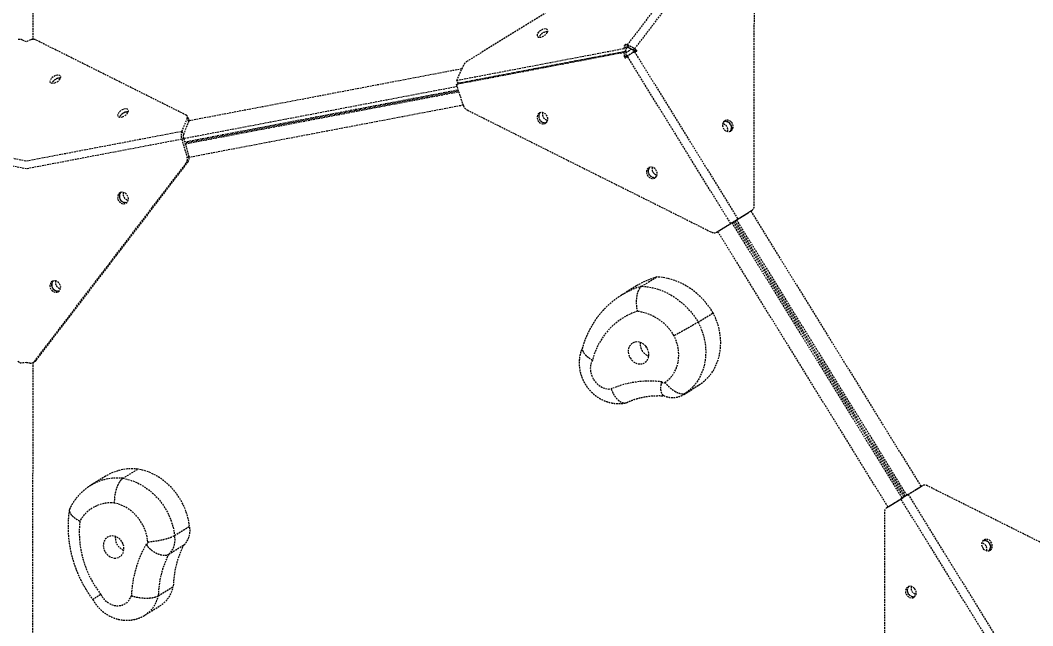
# Model space of a CAD drawing. Header units: millimetres. Extents: x -3960 to 3430, y -2884 to 2225.
# Drawn here: x 729 to 1484, y -221 to 231 of the extents above; entities that cross this region are included whole.
import ezdxf

# ---------------------------------------------------------------- set-up
doc = ezdxf.new("R2010")
doc.units = ezdxf.units.MM
doc.linetypes.add('HIDDEN', pattern=[1.905, 1.27, -0.635])
for name, color, linetype in [('DIKOM_ОБЪЕКТ', 7, 'Continuous'), ('DIKOM_РАЗМЕР_ЗОНА', 7, 'Continuous'), ('DIKOM_РАЗМЕР_ОБЪЕКТА', 7, 'Continuous')]:
    doc.layers.add(name, color=color, linetype=linetype)
doc.styles.add('style1', font='arialbd.ttf', dxfattribs={"width": 0.8})
doc.dimstyles.new('1-50', dxfattribs={"dimtxt": 300, "dimasz": 200, "dimexe": 100, "dimexo": 0, "dimgap": 100, "dimtad": 1, "dimtxsty": 'style1', "dimcen": 200, "dimclrd": 7, "dimclre": 7, "dimclrt": 7, "dimadec": 1, "dimazin": 2, "dimtfac": 1, "dimtmove": 0, "dimatfit": 2, "dimfxl": 0, "dimlwd": 25, "dimlwe": 18, "dimarcsym": 0})

# ---------------------------------------------------------------- blocks, each defined once
blk = doc.blocks.new('*D2')
at = {"layer": 'Defpoints', "color": 0, "transparency": 16777216}
for p in [(1188.61, 729.83), (-1925.03, -767.19), (1470.26, -767.19)]:
    blk.add_point(p, dxfattribs=at)
at = {"layer": 'DIKOM_РАЗМЕР_ОБЪЕКТА', "color": 7, "lineweight": 18, "transparency": 16777216}
for p, q in [((1188.61, 729.83), (-2025.03, 729.83)), ((1470.26, -767.19), (-2025.03, -767.19))]:
    blk.add_line(p, q, dxfattribs=at)
at = {"layer": 'DIKOM_РАЗМЕР_ОБЪЕКТА', "color": 7, "lineweight": 25, "transparency": 16777216}
blk.add_line((-1925.03, 529.83), (-1925.03, -567.19), dxfattribs=at)
at = {"layer": 'DIKOM_РАЗМЕР_ОБЪЕКТА', "color": 7, "transparency": 16777216}
for points in [[(-1958.36, 529.83), (-1891.69, 529.83), (-1925.03, 729.83)], [(-1958.36, -567.19), (-1891.69, -567.19), (-1925.03, -767.19)]]:
    blk.add_solid(points, dxfattribs=at)
at = {"layer": 'DIKOM_РАЗМЕР_ОБЪЕКТА', "color": 7, "transparency": 16777216, "insert": (-2178.2, -18.68), "char_height": 300, "attachment_point": 5, "rotation": 90, "style": 'style1'}
blk.add_mtext('{\\fArial|b0|i0|c204|p34;1500}', dxfattribs=at)
blk = doc.blocks.new('*D3')
at = {"layer": 'Defpoints', "color": 0, "transparency": 16777216}
for p in [(1049.1, 2224.81), (-3510.19, -2267.17), (1391.3, -2267.17)]:
    blk.add_point(p, dxfattribs=at)
at = {"layer": 'DIKOM_РАЗМЕР_ЗОНА', "color": 7, "lineweight": 18, "transparency": 16777216}
for p, q in [((1049.1, 2224.81), (-3610.19, 2224.81)), ((1391.3, -2267.17), (-3610.19, -2267.17))]:
    blk.add_line(p, q, dxfattribs=at)
at = {"layer": 'DIKOM_РАЗМЕР_ЗОНА', "color": 7, "lineweight": 25, "transparency": 16777216}
blk.add_line((-3510.19, 2024.81), (-3510.19, -2067.17), dxfattribs=at)
at = {"layer": 'DIKOM_РАЗМЕР_ЗОНА', "color": 7, "transparency": 16777216}
for points in [[(-3543.52, 2024.81), (-3476.86, 2024.81), (-3510.19, 2224.81)], [(-3543.52, -2067.17), (-3476.86, -2067.17), (-3510.19, -2267.17)]]:
    blk.add_solid(points, dxfattribs=at)
at = {"layer": 'DIKOM_РАЗМЕР_ЗОНА', "color": 7, "transparency": 16777216, "insert": (-3763.36, -99.6), "char_height": 300, "attachment_point": 5, "rotation": 90, "style": 'style1'}
blk.add_mtext('{\\fArial|b0|i0|c204|p34;4500}', dxfattribs=at)

msp = doc.modelspace()

# ---------------------------------------------------------------- linework, layer by layer
at = {"layer": 'DIKOM_ОБЪЕКТ', "color": 7, "linetype": 'HIDDEN', "lineweight": 15}
for p, q in [((738.11489, 356.2317), (738.07225, 216.35464)), ((1244.34489, 312.53257), (1062.09833, 199.98061)), ((1181.64593, 212.14818), (1258.73169, 312.97668)), ((1264.09749, 310.29147), (1187.01176, 209.46292)), ((1276.24223, 92.22618), (1276.31306, 296.53549)), ((730.21234, 215.92544), (733.31981, 214.73751)), ((736.47557, 215.94213), (733.31886, 214.73791)), ((852.52795, 159.78623), (739.94012, 216.13249)), ((1179.20555, 209.61262), (1179.563, 211.76799)), ((1180.90405, 209.59664), (1179.563, 211.76799)), ((1180.66812, 212.45052), (1181.64593, 212.14818)), ((1182.0092, 210.27913), (1180.66812, 212.45052)), ((1182.98701, 209.97678), (1181.64593, 212.14818)), ((1179.20442, 206.51733), (1054.17411, 182.67724)), ((1054.17523, 185.77253), (1179.20555, 209.61262)), ((1180.5465, 207.34614), (1055.51619, 183.50605)), ((1055.51628, 183.60118), (1180.5466, 207.44127)), ((1180.5465, 207.34614), (1179.20442, 206.51733)), ((1179.55992, 203.20759), (1179.20442, 206.51733)), ((1180.5466, 207.44127), (1179.20555, 209.61262)), ((1180.902, 204.03641), (1179.55992, 203.20759)), ((1180.902, 204.03641), (1180.5465, 207.34614)), ((1180.5466, 207.44127), (1180.90405, 209.59664)), ((1182.0092, 210.27913), (1182.98701, 209.97678)), ((1185.66991, 208.63418), (1187.01176, 209.46292)), ((1185.66991, 208.63418), (1186.98148, 207.79096)), ((1186.98148, 207.79096), (1188.32333, 208.6197)), ((1188.32298, 207.38433), (1187.0109, 206.94751)), ((1187.0109, 206.94751), (1264.01868, 82.25492)), ((1187.01176, 209.46292), (1188.32333, 208.6197)), ((1059.27591, 197.04888), (1054.17523, 185.77253)), ((1181.64284, 203.63227), (1180.66472, 202.6547)), ((1258.65062, 78.93968), (1181.64284, 203.63227)), ((854.67481, 155.78725), (1058.16157, 194.58542)), ((1054.17411, 182.67724), (1055.51619, 183.50605)), ((1059.26546, 166.97442), (1054.17411, 182.67724)), ((1055.51628, 183.60118), (1054.17523, 185.77253)), ((1054.69164, 181.08111), (850.66236, 142.17949)), ((851.33232, 139.88034), (1055.4327, 178.79547)), ((1055.73802, 177.85375), (851.60833, 138.93299)), ((851.76657, 138.39026), (1055.91304, 177.31424)), ((1059.1858, 167.22001), (854.6649, 128.22465)), ((854.50372, 157.05224), (853.16291, 159.22367)), ((1062.08572, 163.63899), (1244.26191, 72.47572)), ((853.16219, 157.40744), (849.19483, 147.78954)), ((854.50298, 155.23606), (850.53564, 145.61812)), ((854.50298, 155.23606), (853.16219, 157.40744)), ((617.45103, 147.85749), (733.29681, 125.69259)), ((733.2968, 125.69987), (849.19483, 147.78954)), ((849.19483, 147.78954), (850.53564, 145.61812)), ((733.30662, 119.69006), (617.4492, 141.85724)), ((849.19263, 141.7892), (733.30666, 119.70179)), ((849.19263, 141.7892), (850.53458, 142.61801)), ((849.19263, 141.7892), (853.1514, 128.20447)), ((850.53458, 142.61801), (854.49324, 129.03321)), ((853.1514, 128.20447), (854.49324, 129.03321)), ((739.52264, -23.7614), (852.5147, 124.03843)), ((740.86459, -22.93259), (853.85655, 124.86717)), ((853.85655, 124.86717), (852.5147, 124.03843)), ((1262.67684, 81.42618), (1273.0556, 87.83582)), ((1264.01868, 82.25492), (1274.39765, 88.66468)), ((1273.0556, 87.83582), (1274.39765, 88.66468)), ((1273.66476, 88.21204), (1400.63451, -117.36952)), ((1248.27229, 72.53003), (1258.65062, 78.93968)), ((1249.61434, 73.3589), (1259.99274, 79.76845)), ((1259.99274, 79.76845), (1258.65062, 78.93968)), ((1259.54687, 79.49308), (1386.51707, -126.08919)), ((1259.99274, 79.76845), (1262.67684, 81.42618)), ((1387.85885, -125.26034), (1260.88872, 80.32182)), ((1261.78329, 80.87431), (1388.75342, -124.70785)), ((1262.67684, 81.42618), (1264.01868, 82.25492)), ((1390.09527, -123.87911), (1263.12513, 81.70305)), ((1248.27229, 72.53003), (1249.61434, 73.3589)), ((1375.9777, -132.59858), (1249.00731, 72.98399)), ((1192.34625, 32.09081), (1203.52872, 38.99724)), ((1188.30872, 32.29869), (1177.12626, 25.39226)), ((1234.37874, 5.33341), (1245.56121, 12.23984)), ((733.31362, -24.76015), (730.6206, -25.1752)), ((733.26262, -24.75221), (735.90422, -25.16132)), ((737.99861, -24.93195), (737.92863, -254.3206)), ((738.53311, -24.66013), (739.87506, -23.83132)), ((739.52264, -23.7614), (740.86459, -22.93259)), ((1223.7912, -48.60369), (1234.97367, -41.69726)), ((1225.36476, -47.44255), (1236.54723, -40.53612)), ((805.31164, -111.25371), (816.4941, -104.34728)), ((792.33719, -109.71963), (781.15472, -116.62606)), ((1389.64697, -124.15598), (1400.02536, -117.74574)), ((1390.98882, -123.32724), (1401.36741, -116.91687)), ((1401.36741, -116.91687), (1400.02536, -117.74574)), ((1588.09361, -208.28024), (1405.37786, -116.86223)), ((1375.24273, -133.05264), (1385.62088, -126.64268)), ((1376.58472, -132.22367), (1386.96293, -125.81382)), ((1385.62088, -126.64268), (1386.96293, -125.81382)), ((1462.63438, -251.33181), (1385.62088, -126.64268)), ((1390.98882, -123.32724), (1389.64697, -124.15598)), ((1390.98882, -123.32724), (1468.00231, -248.01637)), ((1376.58472, -132.22367), (1375.24273, -133.05264)), ((1373.39842, -136.61411), (1373.34143, -340.32696)), ((843.81021, -153.94337), (854.99268, -147.03693)), ((839.55615, -167.88383), (850.73851, -160.97746)), ((831.66705, -198.91749), (842.84952, -192.01106)), ((821.63585, -213.46499), (832.81831, -206.55856))]:
    msp.add_line(p, q, dxfattribs=at)
at = {"layer": 'DIKOM_ОБЪЕКТ', "color": 7, "linetype": 'HIDDEN', "lineweight": 15, "flags": 128}
for points in [[(1121.85063, 221.40714), (1122.1756, 222.26028), (1122.17787, 223.01387), (1121.85733, 223.60684), (1121.23983, 223.99118), (1120.37537, 224.13563), (1119.33415, 224.02863), (1118.20036, 223.67881), (1117.06596, 223.11445), (1116.02286, 222.38139), (1115.15551, 221.53892), (1114.53411, 220.65529), (1114.20914, 219.80215), (1114.20687, 219.04855), (1114.52752, 218.45565), (1115.14502, 218.07131), (1116.00938, 217.9268), (1117.0507, 218.03386), (1118.18439, 218.38362), (1119.31879, 218.94798), (1120.36198, 219.6811), (1121.22934, 220.52357), (1121.85063, 221.40714)], [(754.44837, 183.81898), (755.59377, 184.302), (756.68414, 184.97395), (757.6313, 185.78045), (758.35838, 186.65608), (758.80644, 187.52997), (758.93926, 188.33126), (758.74613, 188.99514), (758.24256, 189.46771), (757.46949, 189.71078), (756.48947, 189.70456), (755.38186, 189.44959), (754.23643, 188.96661), (753.14607, 188.29466), (752.19901, 187.48823), (751.47196, 186.61255), (751.0238, 185.7386), (750.89098, 184.9373), (751.08411, 184.27342), (751.58765, 183.80091), (752.36072, 183.55783), (753.34077, 183.56401), (754.44837, 183.81898)], [(756.72265, 187.27821), (757.83025, 187.53319), (758.80145, 187.54055)], [(804.90784, 158.56582), (806.05324, 159.04884), (807.14361, 159.72079), (808.09076, 160.52729), (808.81781, 161.40296), (809.26591, 162.2768), (809.39873, 163.0781), (809.2056, 163.74198), (808.70203, 164.21455), (807.92896, 164.45762), (806.94893, 164.45139), (805.8413, 164.19647), (804.6959, 163.71345), (803.60554, 163.0415), (802.65838, 162.235), (801.93143, 161.35939), (801.48323, 160.48549), (801.35045, 159.68414), (801.54355, 159.02031), (802.04712, 158.54774), (802.82019, 158.30467), (803.80021, 158.31089), (804.90784, 158.56582)], [(807.18212, 162.02505), (808.28972, 162.28002), (809.26915, 162.2863)], [(1121.82785, 155.22542), (1122.15282, 156.34331), (1122.15521, 157.56109), (1121.83479, 158.78022), (1121.21749, 159.90176), (1120.35335, 160.83496), (1119.31233, 161.50416), (1118.17881, 161.85514), (1117.04456, 161.85952), (1116.00157, 161.51695), (1115.13433, 160.85509), (1114.51307, 159.92768), (1114.18799, 158.80974), (1114.18564, 157.5919), (1114.50613, 156.37288), (1115.12342, 155.25135), (1115.98757, 154.31815), (1117.02859, 153.64894), (1118.16214, 153.29791), (1119.29626, 153.29352), (1120.33925, 153.6361), (1121.20652, 154.2979), (1121.82785, 155.22542)], [(1115.85515, 160.7565), (1116.47641, 161.68391), (1116.52777, 161.73755)], [(1252.92792, 154.12875), (1252.60285, 153.0108), (1252.60036, 151.79295), (1252.92086, 150.57393), (1253.53818, 149.45235), (1254.40229, 148.5192), (1255.44331, 147.85), (1256.57697, 147.49903), (1257.71122, 147.49465), (1258.75424, 147.83717), (1259.62158, 148.49909), (1260.24287, 149.42645), (1260.56795, 150.5444), (1260.57043, 151.76225), (1260.24987, 152.98137), (1259.63262, 154.10285), (1258.76844, 155.0361), (1257.72742, 155.70531), (1256.59376, 156.05627), (1255.45951, 156.06065), (1254.41655, 155.71803), (1253.54916, 155.05621), (1252.92792, 154.12875)], [(1253.60044, 155.10974), (1254.11767, 155.23191), (1255.25192, 155.22753), (1256.38537, 154.87644), (1257.42639, 154.20723), (1258.29077, 153.2741), (1258.90803, 152.15263), (1259.22838, 150.93338), (1259.2261, 149.71565), (1258.90102, 148.59771), (1258.27953, 147.67023), (1258.22824, 147.61669)], [(1258.22309, 147.61505), (1258.49413, 147.92803), (1259.02909, 148.92256), (1259.257, 150.08124), (1259.15936, 151.31011), (1258.7439, 152.50957), (1258.04477, 153.58258), (1257.11828, 154.44204), (1256.0393, 155.01845), (1254.8958, 155.26511), (1253.77984, 155.16183), (1253.60099, 155.11022)], [(1203.47532, 114.36792), (1203.8003, 115.4858), (1203.80262, 116.70369), (1203.48223, 117.92277), (1202.8649, 119.04435), (1202.00079, 119.9775), (1200.95977, 120.64671), (1199.82622, 120.99774), (1198.69196, 121.00212), (1197.64901, 120.65949), (1196.78177, 119.99764), (1196.16048, 119.07028), (1195.8354, 117.95234), (1195.83308, 116.73445), (1196.15357, 115.51543), (1196.7709, 114.39385), (1197.63501, 113.4607), (1198.67603, 112.79149), (1199.80958, 112.44046), (1200.94367, 112.43612), (1201.98669, 112.77864), (1202.85393, 113.4405), (1203.47532, 114.36792)], [(1197.50259, 119.89905), (1198.12382, 120.82651), (1198.17521, 120.8801)], [(803.37933, 101.96188), (802.47062, 101.36037), (801.79537, 100.48067), (801.40813, 99.39396), (801.34033, 98.18839), (801.59743, 96.96153), (802.15866, 95.81281), (802.97853, 94.83537), (803.99057, 94.10827), (805.11281, 93.69049), (806.25434, 93.61579), (807.32279, 93.89037), (808.23137, 94.49187), (808.90672, 95.37163), (809.29386, 96.45827), (809.36166, 97.66385), (809.10456, 98.8907), (808.54336, 100.03938), (807.72356, 101.01693), (806.71142, 101.74397), (805.58918, 102.16174), (804.44765, 102.23644), (803.37933, 101.96188)], [(808.33588, 94.59397), (807.59629, 94.4446), (806.45465, 94.51924), (805.33242, 94.93701), (804.32038, 95.66412), (803.50061, 96.64161), (802.93938, 97.79034), (802.68218, 99.01713), (802.74997, 100.22271), (803.13722, 101.30941), (803.70808, 102.08702)], [(1258.65062, 78.93968), (1259.2754, 79.32555), (1259.93953, 79.73572), (1260.63023, 80.16231), (1261.33458, 80.59719), (1262.03888, 81.03217), (1262.72978, 81.45888), (1263.39391, 81.86905), (1264.01868, 82.25492)], [(1245.56121, 12.23984), (1243.1063, 16.02412), (1240.37562, 19.60472), (1237.39089, 22.95305), (1234.17604, 26.04239), (1230.75662, 28.84818), (1227.15983, 31.34813), (1223.41436, 33.52212), (1219.55004, 35.35314), (1215.5976, 36.82639), (1211.58865, 37.93015), (1207.55492, 38.6557), (1203.52872, 38.99724)], [(752.88591, 35.91378), (751.97724, 35.31222), (751.30199, 34.43253), (750.91474, 33.34582), (750.84695, 32.14024), (751.10405, 30.91339), (751.66525, 29.76471), (752.48515, 28.78723), (753.49719, 28.06012), (754.61942, 27.64235), (755.76106, 27.56771), (756.82938, 27.84228), (757.73798, 28.44373), (758.41333, 29.32348), (758.80048, 30.41013), (758.86837, 31.61577), (758.61117, 32.84256), (758.04994, 33.99129), (757.23018, 34.96878), (756.21814, 35.69589), (755.0959, 36.11366), (753.95426, 36.1883), (752.88591, 35.91378)], [(757.84866, 28.54788), (757.10291, 28.39645), (755.96137, 28.47115), (754.83903, 28.88886), (753.82699, 29.61597), (753.0072, 30.59351), (752.446, 31.74219), (752.1889, 32.96905), (752.25669, 34.17462), (752.64384, 35.26127), (753.20994, 36.03411)], [(1192.34625, 32.09081), (1196.37245, 31.74927), (1200.40619, 31.02371), (1204.41514, 29.91995), (1208.36757, 28.44671), (1212.23199, 26.61575), (1215.97736, 24.4417), (1219.57415, 21.94175), (1222.99358, 19.13596), (1226.20843, 16.04661), (1229.19315, 12.69829), (1231.92383, 9.11768), (1234.37874, 5.33341)], [(1188.93991, 13.41478), (1184.96951, 11.93093), (1181.15388, 10.1198), (1177.51383, 7.99104), (1174.06862, 5.55611), (1170.83683, 2.82803), (1167.83587, -0.17853), (1165.0817, -3.4474), (1162.58916, -6.96114), (1160.37167, -10.70084), (1158.44096, -14.64648), (1156.80756, -18.777), (1155.48012, -23.07009)], [(1236.54723, -40.53612), (1239.1963, -38.46707), (1241.62553, -36.12103), (1243.81513, -33.51722), (1245.74761, -30.67653), (1247.40731, -27.62195), (1248.78081, -24.37802), (1249.85713, -20.97098), (1250.62742, -17.42846), (1251.08545, -13.77895), (1251.22767, -10.05184), (1251.05287, -6.27742), (1250.56245, -2.48607), (1249.76029, 1.29165), (1248.65309, 5.02516), (1247.24961, 8.6844), (1245.56121, 12.23984)], [(1234.37874, 5.33341), (1236.06714, 1.77797), (1237.47063, -1.88127), (1238.57793, -5.61472), (1239.37999, -9.39251), (1239.8704, -13.18385), (1240.0452, -16.95827), (1239.90299, -20.68538), (1239.44495, -24.33489), (1238.67467, -27.87742), (1237.59844, -31.28439), (1236.22494, -34.52832), (1234.56514, -37.58297), (1232.63266, -40.42365), (1230.44306, -43.02746), (1228.01393, -45.37344), (1225.36476, -47.44255)], [(1209.53507, -39.64681), (1211.75431, -38.01249), (1213.7517, -36.09247), (1215.50235, -33.91066), (1216.98401, -31.49454), (1218.17833, -28.87451), (1219.07036, -26.08332), (1219.64869, -23.15605), (1219.90624, -20.1293), (1219.83983, -17.04104), (1219.45007, -13.93013), (1218.74204, -10.83546), (1217.72457, -7.796), (1216.41031, -4.84975)], [(1183.56173, -21.39378), (1184.58025, -22.80925), (1185.81606, -24.01458), (1187.21865, -24.96025), (1188.73056, -25.60765), (1190.28979, -25.93032), (1191.8326, -25.91496), (1193.2959, -25.56213), (1194.61956, -24.88655), (1195.74955, -23.91557), (1196.63971, -22.6892), (1197.25326, -21.25746), (1197.56542, -19.67895), (1197.56324, -18.01842), (1197.24683, -16.3439), (1196.62913, -14.72375), (1195.73556, -13.22452), (1194.60249, -11.9074), (1193.27642, -10.82633), (1191.81175, -10.02562), (1190.26828, -9.53811), (1188.70914, -9.38366), (1187.19837, -9.56867), (1185.79772, -10.08555), (1184.56453, -10.91304), (1183.54929, -12.01742), (1182.79364, -13.35338), (1182.32827, -14.86622), (1182.1725, -16.494), (1182.3327, -18.17014), (1182.80207, -19.826), (1183.56173, -21.39378)], [(1195.73587, -13.97071), (1195.236, -12.82016), (1195.1537, -12.49045)], [(1196.88116, -15.28743), (1196.51104, -14.95949), (1195.73587, -13.97071)], [(1155.48012, -23.07009), (1154.63521, -24.95255), (1154.11411, -27.00562), (1153.93099, -29.17305), (1154.09093, -31.39551), (1154.58945, -33.61217), (1155.413, -35.76231), (1156.53894, -37.78705), (1157.93646, -39.63104), (1159.56738, -41.24359), (1161.38691, -42.58076), (1163.34529, -43.60576), (1165.38893, -44.29058), (1167.46181, -44.61645), (1169.50722, -44.57455)], [(1207.38749, -39.27054), (1207.57865, -39.5787), (1207.83143, -39.83395), (1208.12845, -40.01858), (1208.44904, -40.12001), (1208.77137, -40.13124), (1209.07321, -40.05144), (1209.33375, -39.88618), (1209.53507, -39.64681)], [(1234.97367, -41.69726), (1235.11737, -41.60711), (1236.54723, -40.53612)], [(1225.36476, -47.44255), (1223.9349, -48.51354), (1223.77025, -48.6165)], [(854.99268, -147.03693), (854.41235, -143.24634), (853.52182, -139.47821), (852.32854, -135.76299), (850.84197, -132.13053), (849.07421, -128.61038), (847.03945, -125.23075), (844.75418, -122.01901), (842.23694, -119.00111), (839.50781, -116.20138), (836.58894, -113.64254), (833.50409, -111.34512), (830.27776, -109.32771), (826.93637, -107.60654), (823.50682, -106.19566), (820.01661, -105.10625), (816.4941, -104.34728)], [(805.31164, -111.25371), (808.83414, -112.01269), (812.32435, -113.10209), (815.75391, -114.51297), (819.0954, -116.23408), (822.32162, -118.25155), (825.40658, -120.54891), (828.32534, -123.10781), (831.05448, -125.90755), (833.57181, -128.92538), (835.85709, -132.13712), (837.89184, -135.51675), (839.65951, -139.03696), (841.14607, -142.66942), (842.33936, -146.38464), (843.22988, -150.15277), (843.81021, -153.94337)], [(1390.98882, -123.32724), (1390.36404, -123.71311), (1389.69991, -124.12328), (1389.00901, -124.54999), (1388.30478, -124.98508), (1387.60049, -125.42006), (1386.90978, -125.84664), (1386.24566, -126.25681), (1385.62088, -126.64268)], [(1389.64697, -124.15598), (1389.33458, -124.34892), (1389.00252, -124.554), (1388.65706, -124.76736), (1388.30492, -124.98485), (1387.95277, -125.20234), (1387.60732, -125.41569), (1387.27526, -125.62078), (1386.96293, -125.81382)], [(823.87539, -158.72011), (823.46832, -155.6091), (822.74319, -152.51645), (821.70927, -149.48098), (820.37945, -146.54083), (818.77032, -143.73284), (816.90232, -141.09215), (814.79863, -138.65196), (812.48576, -136.44295), (809.99263, -134.49268), (807.35061, -132.82561), (804.59269, -131.46271), (801.75364, -130.42104), (798.86906, -129.71378)], [(798.78821, -170.78137), (800.33085, -170.76415), (801.79352, -170.40961), (803.11621, -169.73225), (804.24507, -168.75987), (805.13365, -167.53208), (805.74577, -166.0994), (806.05617, -164.5203), (806.05231, -162.85955), (805.73415, -161.18513), (805.11494, -159.56549), (804.21982, -158.06694), (803.08569, -156.75104), (801.75867, -155.6714), (800.29335, -154.87235), (798.74956, -154.38658), (797.19074, -154.23403), (795.68031, -154.42093), (794.2804, -154.93946), (793.04827, -155.76867), (792.03437, -156.87433), (791.28017, -158.21149), (790.81653, -159.72509), (790.66246, -161.35336), (790.82438, -163.02956), (791.29538, -164.68511), (792.05648, -166.25228), (793.0763, -167.66666), (794.31327, -168.87071), (795.71659, -169.81483), (797.22889, -170.46058), (798.78821, -170.78137)], [(1447.09715, -163.82926), (1448.0414, -164.66486), (1449.1302, -165.2118), (1450.27517, -165.4259), (1451.38373, -165.28977), (1452.36586, -164.81462), (1453.14228, -164.03862), (1453.64972, -163.02493), (1453.84737, -161.85538), (1453.71915, -160.62508), (1453.27523, -159.43354), (1452.5519, -158.37715), (1451.60744, -157.54168), (1450.51884, -156.99461), (1449.37367, -156.78064), (1448.26531, -156.91664), (1447.28298, -157.39191), (1446.50676, -158.16779), (1445.99932, -159.18148), (1445.80161, -160.35093), (1445.92989, -161.58133), (1446.37381, -162.77288), (1447.09715, -163.82926)], [(1446.8396, -157.77112), (1446.92346, -157.74538), (1448.03183, -157.60938), (1449.17679, -157.82348), (1450.26559, -158.37042), (1451.21005, -159.20589), (1451.93338, -160.26228), (1452.3771, -161.45395), (1452.50532, -162.68425), (1452.30788, -163.85368), (1451.80043, -164.86736), (1451.4674, -165.26416)], [(1451.45147, -165.26923), (1451.72436, -164.95427), (1452.25927, -163.95964), (1452.48717, -162.80096), (1452.38954, -161.57209), (1451.97414, -160.37273), (1451.275, -159.29972), (1450.34845, -158.44016), (1449.26954, -157.86385), (1448.12604, -157.61719), (1447.01002, -157.72037), (1446.8422, -157.76853)], [(1395.78588, -193.43838), (1394.84152, -192.60285), (1393.75282, -192.05584), (1392.60785, -191.84175), (1391.49939, -191.97781), (1390.51716, -192.45302), (1389.74095, -193.2289), (1389.2335, -194.24258), (1389.03589, -195.41197), (1389.16411, -196.64227), (1389.60793, -197.83388), (1390.33137, -198.8902), (1391.27562, -199.7258), (1392.36443, -200.27274), (1393.50945, -200.48694), (1394.61792, -200.35088), (1395.60004, -199.87573), (1396.37636, -199.09979), (1396.8838, -198.0861), (1397.08141, -196.91671), (1396.95303, -195.68637), (1396.50921, -194.49477), (1395.78588, -193.43838)], [(788.76341, -197.76832), (789.92486, -199.77365), (791.35349, -201.59156), (793.0103, -203.17229), (794.84984, -204.47244), (796.82184, -205.45666), (798.87216, -206.09785), (800.94473, -206.37852), (802.98275, -206.29087), (804.93047, -205.83739), (806.73455, -205.03044), (808.34566, -203.8922), (809.71954, -202.4538), (810.81857, -200.75459), (811.61284, -198.84119)]]:
    msp.add_lwpolyline(points, dxfattribs=at)
at = {"layer": 'DIKOM_ОБЪЕКТ', "color": 7, "linetype": 'HIDDEN', "lineweight": 15}
for centre, radius, start, end in [((1121.86656, 215.08231), 6.85787, 88.16037601, 155.23962399), ((1121.86024, 215.06932), 6.85285, 88.15843495, 155.10694072), ((728.24546, 211.8054), 4.56545, 64.48048201, 109.14674082), ((738.43958, 211.81979), 4.56629, 70.81544523, 115.47454952), ((1162.81499, 240.11734), 37.91809, 298.01006173, 305.16625093), ((1164.22904, 237.82772), 37.77908, 296.21570462, 307.18996748), ((1065.72415, 193.66553), 7.28195, 119.86238335, 152.31432914), ((758.55381, 180.68249), 6.84419, 87.90743822, 155.13653736), ((758.4538, 180.83265), 6.67399, 105.03375818, 155.91616369), ((1064.7085, 168.7167), 5.71508, 197.74956102, 242.68243383), ((809.01958, 155.43613), 6.8432, 87.94262057, 155.20056126), ((808.92338, 155.56729), 6.6884, 105.09023445, 155.84131341), ((851.69461, 158.29009), 1.71256, 328.97567506, 60.88260507), ((1120.19441, 158.87525), 4.72951, 156.56127092, 281.72150055), ((1120.16798, 158.80644), 4.67587, 177.33123158, 282.05873769), ((1119.29858, 159.11865), 3.80258, 136.34087924, 181.42396409), ((1122.799, 160.42463), 4.49884, 162.35534217, 260.88236114), ((852.76209, 156.14487), 1.96383, 332.43392094, 27.51898947), ((1251.95436, 148.91924), 4.5046, 342.49368017, 80.87827442), ((858.37141, 144.78602), 9.65561, 161.87657896, 198.08156681), ((855.12253, 144.11644), 4.82644, 161.87231205, 198.08717177), ((850.03312, 127.58318), 4.68992, 324.61153843, 18.00987075), ((848.69072, 126.75452), 4.69041, 324.61459677, 18.00681241), ((1200.95078, 118.26585), 3.80365, 136.46365029, 181.41918035), ((1204.4509, 119.57267), 4.49963, 162.43690707, 260.84278477), ((1201.84179, 118.01779), 4.72946, 156.5608996, 281.72197723), ((1201.81875, 117.95368), 4.67554, 177.32801612, 282.0845168), ((807.32067, 99.16371), 4.66858, 177.2735235, 282.76125496), ((806.46359, 99.47937), 3.80736, 136.95391105, 181.40848422), ((809.96274, 100.78931), 4.50163, 162.49460068, 261.13348373), ((1272.14689, 92.08883), 4.09765, 303.31777229, 1.92095722), ((1246.2187, 76.07606), 4.09775, 241.4758358, 300.07609068), ((1220.00022, -19.06839), 60.35667, 105.8370702, 121.67297774), ((756.83594, 33.11146), 4.67113, 177.29419123, 282.50952766), ((755.97485, 33.42574), 3.80599, 136.70480182, 181.41176329), ((759.47569, 34.7354), 4.50175, 162.44060711, 261.03944427), ((1208.81822, -25.97605), 60.35798, 105.83717931, 121.64773519), ((1184.08436, -23.67853), 37.40975, 30.21936702, 82.54234263), ((1200.5357, -10.95955), 9.41001, 172.86711654, 211.44561255), ((1200.69598, -11.10799), 9.47165, 210.17362637, 250.43288335), ((729.97193, -21.48182), 3.74992, 217.65668453, 279.96125353), ((736.55535, -21.46805), 3.75023, 260.00128518, 322.30042359), ((737.94046, -20.70714), 3.67467, 301.76716918, 322.72650201), ((1198.21465, -111.67892), 72.98708, 82.78011925, 113.16137405), ((812.28978, -142.43974), 38.32378, 83.70167448, 121.374674), ((801.17784, -149.66386), 38.63195, 83.85733066, 121.20488023), ((1403.42132, -120.46259), 4.09765, 61.47904278, 120.08222771), ((796.28796, -156.07909), 26.49135, 84.40870506, 150.78277711), ((1377.49363, -136.47655), 4.09752, 123.32116753, 181.92398416), ((848.04132, -151.30506), 75.31737, 173.78258868, 218.09008464), ((840.95446, -150.37234), 14.42902, 312.69394184, 13.36533525), ((809.30626, -155.77535), 9.68443, 173.27555015, 250.12444985), ((808.42613, -156.31892), 4.89042, 192.05997203, 231.34002797), ((829.77189, -157.27876), 14.42911, 312.69468437, 13.36521166), ((894.47154, -201.99041), 82.91852, 149.93947216, 177.82339791), ((822.8988, -159.32363), 1.14802, 260.32353682, 31.7153092), ((913.54405, -193.46266), 70.70944, 152.6504305, 178.82368003), ((1445.19125, -163.95889), 4.49967, 342.4640065, 80.8477536), ((902.36132, -200.36917), 70.70917, 152.65019685, 178.82361714), ((820.56489, -187.37698), 22.76136, 302.57093269, 348.25279756), ((1394.84394, -194.892), 4.48295, 139.88418189, 224.98930883), ((1395.04638, -194.93003), 4.67299, 177.30928212, 282.33676195), ((1394.1822, -194.61656), 3.80483, 136.61487876, 181.41710518), ((1397.68752, -193.30536), 4.50444, 162.49699994, 260.90500302), ((809.60981, -194.4415), 22.50681, 302.49850793, 348.52896067), ((1394.94767, -195.46164), 4.18081, 218.44891905, 285.19761115)]:
    msp.add_arc(centre, radius, start, end, dxfattribs=at)
for centre, major_axis, ratio, start_param, end_param in [((1180.2459, 211.89818), (0.6381, 0.39412), 0.661509404, 0.523528036, 2.617923139), ((1181.58503, 204.16667), (0.02647, 0.87346), 0.788507823, 1.744291032, 2.833629058), ((1181.58696, 209.72682), (0.6381, 0.39412), 0.661509404, 0.523528036, 2.617923139), ((1186.55922, 207.23864), (0.79289, -0.3674), 0.78852205, 0.307784205, 1.397213552), ((1187.90112, 208.06741), (0.79289, -0.3674), 0.78852205, 5.586003757, 7.680398859), ((1180.24294, 203.33786), (0.02647, 0.87346), 0.788507823, 1.744291032, 3.838686134)]:
    msp.add_ellipse(centre, major_axis=major_axis, ratio=ratio, start_param=start_param, end_param=end_param, dxfattribs=at)
for points, knots in [([(1181.64593, 212.14818), (1182.06089, 212.02051), (1182.82042, 211.78683), (1184.16072, 211.13317), (1185.58888, 210.39173), (1186.5133, 209.7883), (1187.01176, 209.46292)], [0, 0, 0, 0, 0.273185293, 0.500018492, 0.730401818, 1, 1, 1, 1]), ([(1187.0109, 206.94751), (1186.50669, 206.73561), (1185.5839, 206.3478), (1184.14482, 205.56901), (1182.80533, 204.64192), (1182.05006, 203.98595), (1181.64284, 203.63227)], [0, 0, 0, 0, 0.273201037, 0.500004877, 0.730411249, 1, 1, 1, 1]), ([(1182.98701, 209.97678), (1183.17097, 209.88453), (1183.50482, 209.7171), (1184.15612, 209.355), (1184.90242, 209.00864), (1185.39937, 208.76618), (1185.66991, 208.63418)], [0, 0, 0, 0, 0.2754397119, 0.4998888465, 0.7277324079, 1, 1, 1, 1]), ([(1192.34625, 32.09081), (1191.9862, 31.82489), (1191.25563, 31.28532), (1190.31372, 29.99336), (1189.50799, 28.37326), (1188.88277, 26.46201), (1188.44049, 24.28875), (1188.20054, 21.94281), (1188.16524, 19.44938), (1188.35692, 16.58844), (1188.68997, 14.56105), (1188.93708, 13.42774), (1188.93991, 13.41478)], [0, 0, 0, 0, 0.104312507, 0.211655052, 0.315964732, 0.423277546, 0.527986873, 0.635676454, 0.741394633, 0.85010226, 0.998285116, 1, 1, 1, 1]), ([(1177.16933, 25.37333), (1176.43594, 24.92679), (1174.42251, 23.7009), (1171.31963, 21.40145), (1167.86273, 18.51497), (1164.61647, 15.37527), (1161.58235, 12.01015), (1158.77421, 8.42726), (1156.20166, 4.64061), (1153.87519, 0.66344), (1151.8001, -3.48857), (1149.99984, -7.80613), (1148.78243, -11.23916), (1148.21986, -13.2476), (1148.08355, -13.73424)], [0, 0, 0, 0, 0.0523315654, 0.1436676653, 0.2349937795, 0.3263609634, 0.4178171114, 0.5094053609, 0.6011629049, 0.6931200754, 0.78529747, 0.8777121561, 0.9703697866, 1, 1, 1, 1]), ([(1234.37874, 5.33341), (1233.97704, 5.08773), (1233.16198, 4.58923), (1231.57729, 3.64996), (1229.76046, 2.59032), (1227.76683, 1.44391), (1225.62431, 0.22684), (1223.42997, -1.00594), (1221.20621, -2.24123), (1218.84223, -3.53908), (1217.26375, -4.39316), (1216.4301, -4.83916), (1216.41031, -4.84975)], [0, 0, 0, 0, 0.10577134, 0.21461396, 0.320386855, 0.429228268, 0.535022596, 0.643879921, 0.749730604, 0.858642457, 0.996644724, 1, 1, 1, 1]), ([(1148.23234, -13.29865), (1147.86428, -14.14461), (1147.11575, -15.8651), (1146.33866, -18.60771), (1145.81997, -21.45927), (1145.59973, -24.37998), (1145.67569, -27.33703), (1146.05067, -30.30057), (1146.72262, -33.23853), (1147.68689, -36.11863), (1148.93525, -38.90839), (1150.45624, -41.57595), (1152.2354, -44.09009), (1154.25512, -46.42077), (1156.49477, -48.53922), (1158.9306, -50.41844), (1161.5353, -52.03389), (1164.27882, -53.36351), (1167.12773, -54.38953), (1170.04636, -55.09793), (1172.99836, -55.48295), (1175.94427, -55.5317), (1178.36415, -55.32612), (1179.77655, -55.04314), (1180.23773, -54.95074)], [0, 0, 0, 0, 0.043580972, 0.088634232, 0.133972379, 0.179620818, 0.225582577, 0.271842352, 0.318381204, 0.365162311, 0.412156147, 0.459330941, 0.506654903, 0.554093848, 0.601612907, 0.649165065, 0.696695873, 0.744137588, 0.791422386, 0.838472448, 0.885224727, 0.931634912, 0.977677233, 1, 1, 1, 1]), ([(1148.09161, -13.73641), (1148.0231, -14.04077), (1147.87158, -14.71394), (1148.12465, -15.89604), (1148.75141, -17.22202), (1149.76019, -18.58984), (1151.12716, -19.98301), (1152.97585, -21.49265), (1154.53001, -22.5126), (1155.46612, -23.06188), (1155.48012, -23.07009)], [0, 0, 0, 0, 0.116177626, 0.256959483, 0.393900682, 0.53479567, 0.672094351, 0.813343772, 0.997208635, 1, 1, 1, 1]), ([(1169.50722, -44.57455), (1169.51252, -44.58958), (1169.88943, -45.65701), (1170.6569, -47.44456), (1171.97225, -49.71329), (1173.28371, -51.48227), (1174.69845, -52.95024), (1176.14503, -54.0511), (1177.60912, -54.78187), (1179.01215, -55.08911), (1180.1984, -55.05419), (1180.83787, -54.74912), (1181.08971, -54.62897)], [0, 0, 0, 0, 0.002128598, 0.151174612, 0.261360644, 0.374696851, 0.48440153, 0.597252039, 0.706733896, 0.819382551, 0.92886881, 1, 1, 1, 1]), ([(1207.38749, -39.27054), (1207.38368, -39.27709), (1207.09673, -39.77074), (1206.70774, -40.86935), (1206.37922, -42.62996), (1206.30605, -44.46266), (1206.50548, -46.19116), (1206.94133, -47.6491), (1207.58014, -48.72248), (1208.17528, -49.34902), (1208.58007, -49.47212), (1208.67542, -49.50112)], [0, 0, 0, 0, 0.001500903, 0.113156371, 0.228910099, 0.373529641, 0.522384854, 0.665764348, 0.813221336, 0.956003359, 1, 1, 1, 1]), ([(1209.53507, -39.64681), (1209.54382, -39.65659), (1210.29008, -40.49066), (1211.60225, -41.97163), (1213.60786, -43.85779), (1215.47311, -45.33448), (1217.3746, -46.54735), (1219.22748, -47.43805), (1221.01771, -47.99705), (1222.65751, -48.18936), (1224.15441, -48.04307), (1224.95748, -47.64462), (1225.36476, -47.44255)], [0, 0, 0, 0, 0.001678731, 0.143230263, 0.248863938, 0.35755754, 0.463115665, 0.571733929, 0.677272874, 0.78586864, 0.891402064, 1, 1, 1, 1]), ([(1180.93746, -54.75565), (1181.51578, -54.4931), (1183.33665, -53.66647), (1186.49998, -52.47463), (1190.46647, -51.29959), (1194.53936, -50.42293), (1198.6971, -49.83819), (1202.92561, -49.56562), (1206.51787, -49.5434), (1208.71171, -49.71861), (1209.46036, -49.7784)], [0, 0, 0, 0, 0.067239065, 0.211706863, 0.355880335, 0.499529538, 0.642562522, 0.784921718, 0.926603837, 1, 1, 1, 1]), ([(1208.66608, -49.52524), (1209.30062, -49.79359), (1210.66284, -50.36967), (1212.88501, -50.85608), (1215.23653, -51.05158), (1217.57924, -50.89835), (1219.84954, -50.40766), (1221.93586, -49.6603), (1223.17625, -48.94155), (1223.75401, -48.60677)], [0, 0, 0, 0, 0.131099094, 0.281436257, 0.431149064, 0.579811504, 0.727109376, 0.872890418, 1, 1, 1, 1]), ([(805.31164, -111.25371), (804.94067, -111.52145), (804.18796, -112.06471), (803.10551, -113.36432), (802.08311, -114.99385), (801.16897, -116.91486), (800.37222, -119.09777), (799.72933, -121.44418), (799.24692, -123.93006), (798.91767, -126.68933), (798.84967, -128.6305), (798.86861, -129.68865), (798.86906, -129.71378)], [0, 0, 0, 0, 0.105771175, 0.21461574, 0.320387195, 0.429228046, 0.535018782, 0.64387963, 0.749727933, 0.858642862, 0.996643082, 1, 1, 1, 1]), ([(781.16792, -116.62701), (781.1145, -116.65697), (780.01836, -117.27166), (778.03158, -118.72378), (775.24577, -120.98368), (772.68491, -123.51238), (770.33812, -126.25339), (768.23234, -129.20541), (766.66397, -131.81196), (765.85042, -133.45548), (765.57797, -134.00589)], [0, 0, 0, 0, 0.007805141, 0.160154774, 0.31236726, 0.464589756, 0.616982836, 0.769697339, 0.922873188, 1, 1, 1, 1]), ([(765.33814, -134.77093), (765.22733, -135.49197), (764.87113, -137.8097), (764.49592, -141.78147), (764.30384, -146.68973), (764.41005, -151.63912), (764.80617, -156.60948), (765.49271, -161.58195), (766.46651, -166.53703), (767.72416, -171.45534), (769.26048, -176.31788), (771.06932, -181.10599), (773.14482, -185.80053), (775.47572, -190.38589), (778.06484, -194.83556), (780.50407, -198.61368), (782.16504, -200.83596), (782.79951, -201.68484)], [0, 0, 0, 0, 0.031887458, 0.102500216, 0.173189193, 0.24400204, 0.314920243, 0.385929776, 0.457016174, 0.528166871, 0.599368823, 0.670615008, 0.74189601, 0.813206742, 0.884541039, 0.955896167, 1, 1, 1, 1]), ([(765.61008, -134.02249), (765.55209, -134.11229), (765.29922, -134.50387), (765.25172, -135.3422), (765.48274, -136.49468), (766.14823, -137.73737), (767.18143, -139.0049), (768.58416, -140.2883), (770.51321, -141.69423), (772.1518, -142.63302), (773.15546, -143.14224), (773.16696, -143.14808)], [0, 0, 0, 0, 0.03788549, 0.16518851, 0.296152936, 0.423942398, 0.555370541, 0.684390246, 0.817060344, 0.997903918, 1, 1, 1, 1]), ([(823.87539, -158.72011), (823.88676, -158.71841), (824.85523, -158.57343), (826.67614, -158.39834), (829.40511, -158.04422), (831.90036, -157.6505), (834.38185, -157.16998), (836.73401, -156.61993), (838.93507, -156.00234), (840.87326, -155.3433), (842.5634, -154.64782), (843.39066, -154.18041), (843.81021, -153.94337)], [0, 0, 0, 0, 0.00168149, 0.143229742, 0.248864056, 0.357557372, 0.463115356, 0.571735209, 0.677270865, 0.785867074, 0.891401858, 1, 1, 1, 1]), ([(822.70583, -160.45532), (822.70953, -160.46312), (822.98703, -161.0497), (823.74094, -162.14479), (825.19201, -163.71067), (826.98182, -165.20287), (829.01067, -166.51445), (831.09062, -167.53922), (833.10731, -168.24575), (835.03852, -168.64397), (836.78137, -168.71603), (838.34299, -168.49301), (839.14791, -168.08883), (839.55615, -167.88383)], [0, 0, 0, 0, 0.001081379, 0.081256303, 0.164375, 0.268223439, 0.375110664, 0.478067842, 0.583956079, 0.686485775, 0.791955847, 0.894484114, 1, 1, 1, 1]), ([(782.77313, -201.69567), (782.78, -201.70908), (783.2536, -202.6333), (784.39532, -204.36482), (786.25693, -206.81717), (788.3744, -209.06175), (790.69598, -211.08614), (793.20472, -212.86008), (795.8701, -214.36095), (798.66096, -215.56823), (801.54278, -216.46575), (804.47952, -217.04201), (807.43377, -217.29095), (810.36913, -217.21239), (813.24844, -216.80833), (816.04311, -216.0962), (818.70299, -215.05914), (820.5963, -214.14669), (821.53885, -213.5044), (821.70067, -213.39413)], [0, 0, 0, 0, 0.00097895, 0.067471531, 0.134139184, 0.200944517, 0.267836298, 0.334748107, 0.401591367, 0.468273967, 0.53468576, 0.600729758, 0.666327086, 0.73142381, 0.796000039, 0.86007096, 0.923678026, 0.986897275, 1, 1, 1, 1]), ([(782.81221, -201.67546), (782.8107, -201.66716), (782.8071, -201.64738), (783.21757, -201.35074), (783.96659, -200.83934), (785.06526, -200.11398), (786.60108, -199.12235), (787.9355, -198.28278), (788.75118, -197.77591), (788.76341, -197.76832)], [0, 0, 0, 0, 0.117621851, 0.280247316, 0.447560204, 0.610600915, 0.778339802, 0.996678751, 1, 1, 1, 1]), ([(811.61284, -198.84119), (811.62702, -198.84608), (812.63303, -199.19276), (814.4815, -199.7233), (817.24287, -200.25876), (819.75024, -200.56783), (822.23952, -200.70301), (824.59461, -200.66423), (826.79643, -200.4566), (828.7343, -200.0916), (830.42291, -199.58484), (831.24841, -199.14205), (831.66705, -198.91749)], [0, 0, 0, 0, 0.002044896, 0.145147555, 0.250933867, 0.359758636, 0.465084088, 0.573433989, 0.678553841, 0.786707819, 0.891829898, 1, 1, 1, 1])]:
    msp.add_open_spline(points, degree=3, knots=knots, dxfattribs=at)

# ---------------------------------------------------------------- dimensions: what is measured, and where the dimension line sits
at = {"layer": 'DIKOM_РАЗМЕР_ЗОНА'}
dim = msp.add_linear_dim(base=(-3510.18905, -2267.17138), p1=(1049.09735, 2224.81299), p2=(1391.2989, -2267.17138), angle=90, text='{\\fArial|b0|i0|c204|p34;4500}', dimstyle='1-50', dxfattribs=at)
dim.commit()
dim.dimension.update_dxf_attribs({"geometry": '*D3', "text_midpoint": (-3510.18905, -99.59524), "dimtype": 160})
at = {"layer": 'DIKOM_РАЗМЕР_ОБЪЕКТА'}
dim = msp.add_linear_dim(base=(-1925.02807, -767.1931), p1=(1188.60911, 729.83344), p2=(1470.26477, -767.1931), angle=90, text='{\\fArial|b0|i0|c204|p34;1500}', dimstyle='1-50', dxfattribs=at)
dim.commit()
dim.dimension.update_dxf_attribs({"geometry": '*D2', "text_midpoint": (-1925.02807, -18.67983), "dimtype": 160})

doc.saveas('drawing.dxf')
